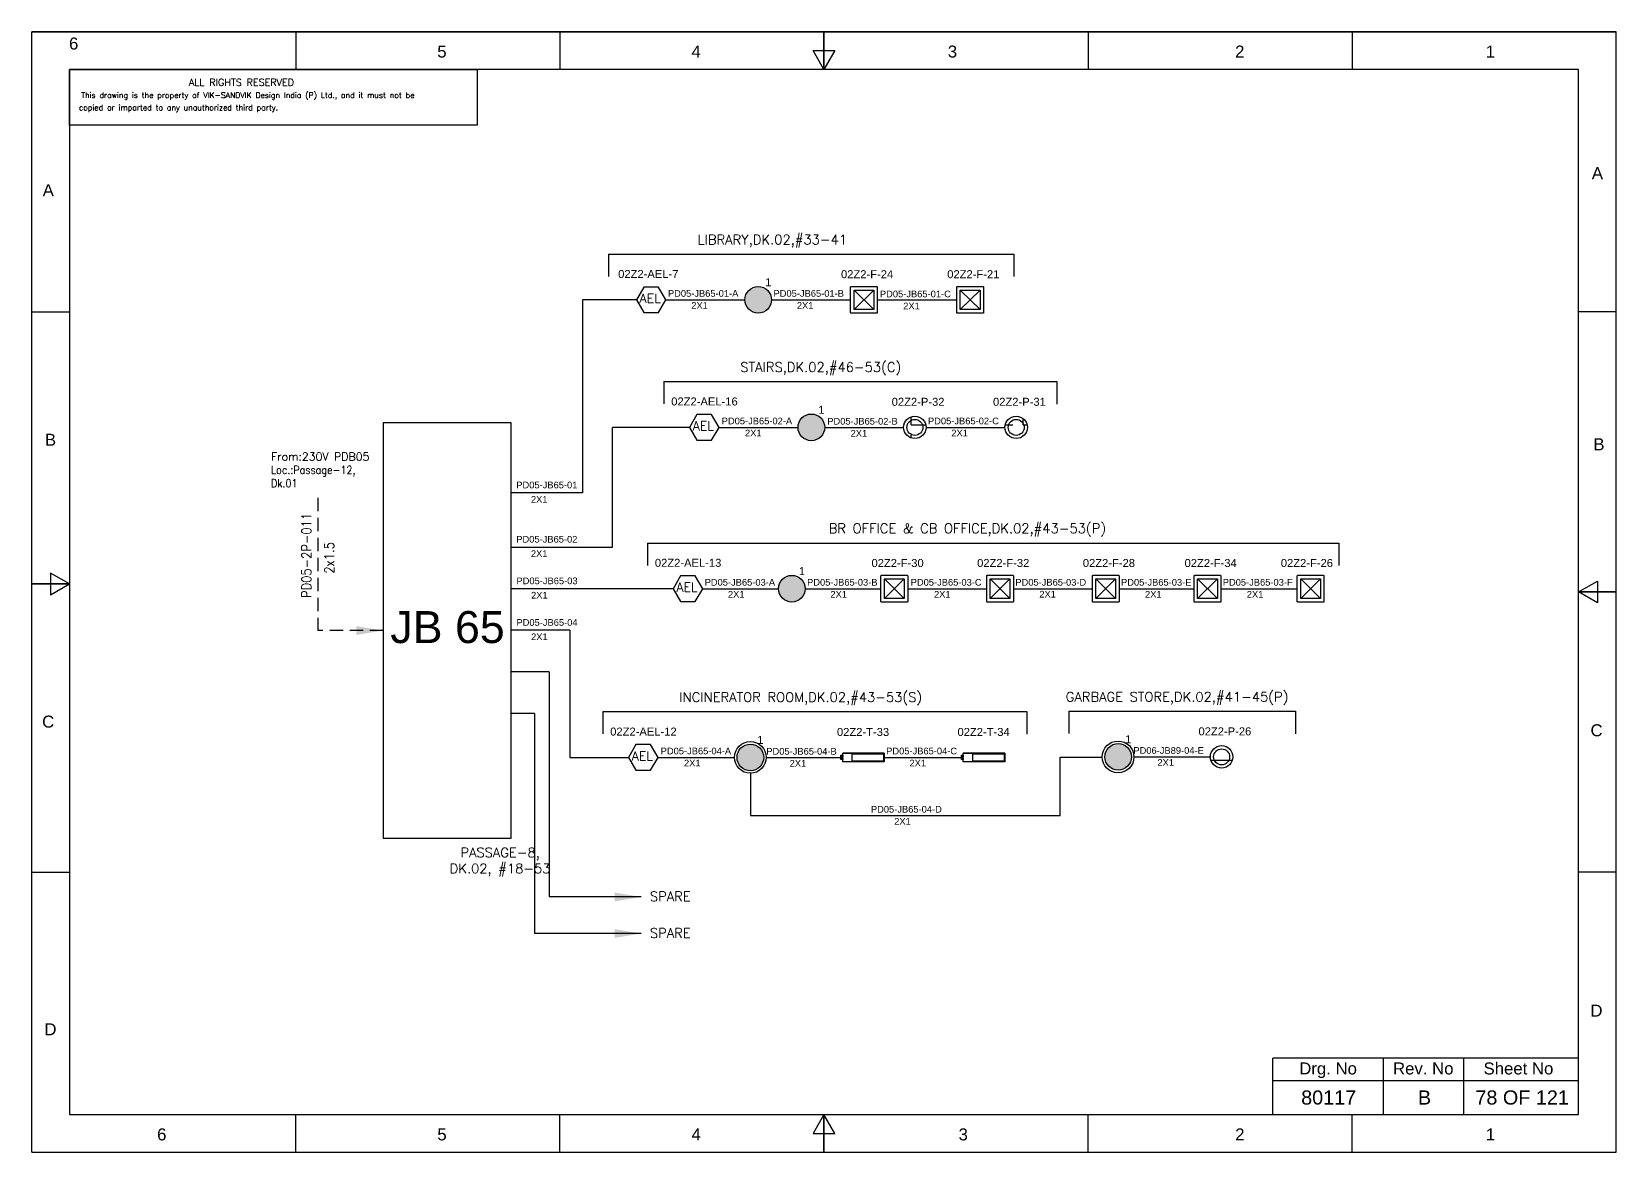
# Model space of a CAD drawing. Header units: inches. Extents: x -3311 to 1429, y -713 to 2436.
# Drawn here: x -11.2 to 285.8, y 659.9 to 870 of the extents above; entities that cross this region are included whole.
import ezdxf
from ezdxf.enums import TextEntityAlignment as Align

# ---------------------------------------------------------------- set-up
doc = ezdxf.new("R2010")
doc.units = ezdxf.units.IN
doc.linetypes.add('HIDDEN', pattern=[0.375, 0.25, -0.125])
doc.linetypes.add('SOLID', pattern=[0])
for name, color, linetype, lineweight in [('ELEC_TXT-025', 1, 'Continuous', 25), ('HEL-025', 1, 'Continuous', 25), ('HEL-035', 2, 'Continuous', 35)]:
    doc.layers.add(name, color=color, linetype=linetype, lineweight=lineweight)
doc.layers.add('Fmount', color=7, linetype='Continuous')
doc.layers.add('LINE', color=3, linetype='SOLID')
doc.styles.add('_NORMAL', font='arial.ttf')
doc.styles.add('ROMANS', font='simplex.shx', dxfattribs={"width": 0.88})
doc.styles.get("Standard").update_dxf_attribs({"font": 'arial.ttf'})
doc.dimstyles.get("Standard").update_dxf_attribs({"dimtxt": 0.18, "dimasz": 0.18, "dimexe": 0.18, "dimexo": 0.0625, "dimgap": 0.09, "dimtad": 0, "dimtih": 1, "dimtoh": 1, "dimdec": 4, "dimzin": 0, "dimdsep": 46, "dimtxsty": 'Standard', "dimcen": 0.09, "dimadec": 0, "dimazin": 0, "dimtfac": 1, "dimtdec": 4, "dimtofl": 0, "dimtmove": 0, "dimatfit": 3, "dimfxl": 1, "dimtolj": 1, "dimtzin": 0, "dimarcsym": 0})
pattern_1 = [(0, (0, 0), (0, 6.985), [5.08, -1.905]), (90, (0, 0), (-6.985, 4e-16), [5.08, -1.905])]

# ---------------------------------------------------------------- blocks, each defined once
blk = doc.blocks.new('fr')
at = {"color": 7, "linetype": 'Continuous'}
for p, q in [((33763.99, 4500.4), (33466.99, 4500.4)), ((33466.99, 4500.4), (33763.99, 4500.4)), ((33466.99, 4290.33), (33466.99, 4500.4)), ((33516.49, 4500.4), (33516.49, 4493.33)), ((33565.99, 4500.4), (33565.99, 4493.33)), ((33615.49, 4500.4), (33615.49, 4493.33)), ((33615.49, 4493.33), (33615.49, 4500.4)), ((33615.49, 4500.4), (33615.49, 4493.33)), ((33664.99, 4500.4), (33664.99, 4493.33)), ((33714.49, 4500.4), (33714.49, 4493.33)), ((33763.99, 4290.33), (33763.99, 4500.4)), ((33763.99, 4290.33), (33763.99, 4500.4)), ((33615.49, 4493.33), (33613.45, 4496.87)), ((33613.45, 4496.87), (33617.53, 4496.87)), ((33617.53, 4496.87), (33615.49, 4493.33)), ((33756.92, 4493.33), (33474.06, 4493.33)), ((33474.06, 4493.33), (33474.06, 4297.41)), ((33756.92, 4297.41), (33756.92, 4493.33)), ((33466.99, 4447.89), (33474.06, 4447.89)), ((33763.99, 4447.89), (33756.92, 4447.89)), ((33474.06, 4396.87), (33470.53, 4398.91)), ((33470.53, 4398.91), (33470.53, 4394.83)), ((33466.99, 4396.87), (33474.06, 4396.87)), ((33474.06, 4396.87), (33466.99, 4396.87)), ((33466.99, 4396.87), (33474.06, 4396.87)), ((33470.53, 4394.83), (33474.06, 4396.87)), ((33756.92, 4395.37), (33760.45, 4397.41)), ((33760.45, 4397.41), (33760.45, 4393.33)), ((33763.99, 4395.37), (33756.92, 4395.37)), ((33760.45, 4393.33), (33756.92, 4395.37)), ((33756.92, 4395.37), (33763.99, 4395.37)), ((33763.99, 4395.37), (33756.92, 4395.37)), ((33466.99, 4342.85), (33474.06, 4342.85)), ((33763.99, 4342.85), (33756.92, 4342.85)), ((33474.06, 4297.41), (33756.92, 4297.41)), ((33516.49, 4290.33), (33516.49, 4297.41)), ((33565.99, 4290.33), (33565.99, 4297.41)), ((33615.49, 4297.41), (33613.45, 4293.87)), ((33615.49, 4290.33), (33615.49, 4297.41)), ((33617.53, 4293.87), (33615.49, 4297.41)), ((33615.49, 4297.41), (33615.49, 4290.33)), ((33615.49, 4290.33), (33615.49, 4297.41)), ((33664.99, 4290.33), (33664.99, 4297.41)), ((33714.49, 4290.33), (33714.49, 4297.41)), ((33613.45, 4293.87), (33617.53, 4293.87)), ((33466.99, 4290.33), (33763.99, 4290.33)), ((33466.99, 4290.33), (33763.99, 4290.33))]:
    blk.add_line(p, q, dxfattribs=at)
at = {"color": 7, "style": '_NORMAL'}
for s, p in [('6', (33474.86, 4498.18)), ('5', (33543.88, 4496.68)), ('4', (33591.52, 4496.68)), ('3', (33639.57, 4496.68)), ('2', (33693.41, 4496.68)), ('1', (33740.39, 4496.68)), ('A', (33760.45, 4473.88)), ('A', (33470.1, 4470.68)), ('B', (33470.52, 4423.9)), ('B', (33760.74, 4423.06)), ('C', (33470.08, 4371.07)), ('C', (33760.29, 4369.44)), ('D', (33760.27, 4316.89)), ('D', (33470.51, 4313.39)), ('6', (33491.37, 4293.69)), ('5', (33543.89, 4293.69)), ('4', (33591.53, 4293.69)), ('3', (33641.59, 4293.69)), ('2', (33693.43, 4293.69)), ('1', (33740.41, 4293.69))]:
    blk.add_text(s, height=2.25, dxfattribs=at).set_placement(p, align=Align.MIDDLE_CENTER)
blk = doc.blocks.new('A$C4BAD7D21')
at = {"layer": 'HEL-025'}
blk.add_lwpolyline([(-34000, 0), (-34000, 2086), (-18714, 2086), (-18714, 0)], close=True, dxfattribs=at)
at = {"layer": 'HEL-025', "style": 'ROMANS'}
for s, p in [('This drawing is the property of VIK-SANDVIK Design India (P) Ltd., and it must not be', (-33558, 1016)), (' copied or imparted to any unauthorized third party.', (-33785, 550))]:
    blk.add_text(s, height=210, dxfattribs=at).set_placement(p)
at = {"layer": 'HEL-035', "style": 'ROMANS'}
blk.add_text('     ALL RIGHTS RESERVED', height=262.5, dxfattribs=at).set_placement((-30497, 1476))
blk = doc.blocks.new('LED FLUSH MOUNT')
for p, q in [((114818, 79432), (114604, 79219)), ((114604, 79432), (114818, 79219))]:
    blk.add_line(p, q)
blk.add_lwpolyline([(114572, 79470), (114850, 79470, -0.414214), (114856, 79464), (114856, 79186, -0.414214), (114850, 79180), (114572, 79180, -0.414214), (114566, 79186), (114566, 79464, -0.414214)], format="xyb", close=True)
blk.add_lwpolyline([(114604, 79432), (114818, 79432), (114818, 79219), (114604, 79219)], close=True)
blk = doc.blocks.new('LED Flush Mounted Light 22W')
blk.add_blockref('LED FLUSH MOUNT', (0, 0))
at = {"style": 'ROMANS', "width": 0.7}
blk.add_attdef('TAG_NO.:', (113905, 79579), '', height=250, dxfattribs=at)
blk = doc.blocks.new('AEL')
at = {"color": 4}
blk.add_lwpolyline([(989.98, -190.09), (992.75, -190.09), (994.14, -187.69), (992.75, -185.28), (989.98, -185.28), (988.59, -187.69)], close=True, dxfattribs=at)
at = {"color": 4, "style": 'ROMANS'}
blk.add_text('AEL', height=1.725, dxfattribs=at).set_placement((989.2, -188.27))
blk = doc.blocks.new('AEL_L')
blk.add_blockref('AEL', (0, 0))
blk.add_attdef('TAG_NO', (986.55, -183.59), '', height=1.5)
blk = doc.blocks.new('FIXED_KEY_SWITCH')
h = blk.add_hatch(color=1)
h.dxf.hatch_style = 1
edge = h.paths.add_edge_path()
edge.add_arc((848.13, 1737.46), 2.5, 0, 360)
at = {"color": 1}
blk.add_circle((848.13, 1737.46), 2.5, dxfattribs=at)
at = {"color": 7, "insert": (849.44, 1741.5), "char_height": 1.5, "attachment_point": 1, "style": '_NORMAL'}
blk.add_mtext_dynamic_manual_height_columns('1', width=1.5, gutter_width=7.5, heights=[0], dxfattribs=at)
blk = doc.blocks.new('SWT')
blk.add_blockref('FIXED_KEY_SWITCH', (0, 0))
blk.add_attdef('TAG_NO', (844.55, 1741.11), '', height=1.5)
blk = doc.blocks.new('2A')
at = {"color": 7, "lineweight": -3, "ltscale": 2.5}
blk.add_line((790.02, 1997.62, -0.03), (782.23, 1997.62, -0.03), dxfattribs=at)
at = {"color": 7, "lineweight": -3, "ltscale": 2.5, "elevation": -0.03}
for points in [[(781.91, 1997.21), (782.23, 1997.21), (782.23, 1996.94), (781.91, 1996.94)], [(781.91, 1996.7), (782.23, 1996.7), (782.23, 1996.44), (781.91, 1996.44)], [(782.23, 1997.62), (790.02, 1997.62), (790.02, 1996.02), (782.23, 1996.02)], [(784.03, 1997.5), (789.88, 1997.5), (789.88, 1996.14), (784.03, 1996.14)]]:
    blk.add_lwpolyline(points, close=True, dxfattribs=at)
blk = doc.blocks.new('LED TUBE LIGHT 30W')
blk.add_blockref('2A', (179.91, -357.89))
blk.add_attdef('TAG_NO.', (962.52, 1642.97), '', height=1.5)
blk = doc.blocks.new('1')
h = blk.add_hatch()
h.set_pattern_fill('ANGLE', color=6)
h.set_pattern_definition(pattern_1)
h.paths.add_polyline_path([(303.23, 2044.43, 1), (306.22, 2044.43, 1)], flags=0)
h.paths.add_polyline_path([(302.63, 2044.43, 1), (306.83, 2044.43, 1)])
h.paths.add_polyline_path([(306.22, 2044.43, -1), (303.23, 2044.43, -1)], flags=16)
h = blk.add_hatch()
h.set_pattern_fill('ANGLE', color=6)
h.set_pattern_definition(pattern_1)
h.paths.add_polyline_path([(303.23, 2044.43, 1), (306.22, 2044.43, 1)])
at = {"color": 6}
for radius in [2.1, 1.5]:
    blk.add_circle((304.73, 2044.43), radius, dxfattribs=at)
blk = doc.blocks.new('LED PENDENT LIGHT 15W')
blk.add_blockref('1', (0, 0))
blk.add_attdef('TAG_NO', (301.63, 2048.1), '', height=1.5)

msp = doc.modelspace()

# ---------------------------------------------------------------- linework, layer by layer
for p, q in [((96.92, 828.29, -0.05), (172.88, 828.29, -0.05)), ((92.09, 819.75), (92.09, 783.57)), ((102.16, 819.75), (92.09, 819.75)), ((107.32, 804.43, -0.05), (180.94, 804.43, -0.05)), ((97.67, 773.4), (97.67, 795.84)), ((104.27, 774.15, -0.05), (233.82, 774.15, -0.05)), ((109.04, 765.6), (78.69, 765.6)), ((89.7, 757.8), (78.69, 757.8)), ((89.7, 757.8), (89.7, 733.96)), ((85.82, 750), (78.69, 750)), ((85.82, 750), (85.82, 707.81)), ((95.89, 742.56, -0.05), (175.33, 742.56, -0.05)), ((183.2, 742.63, -0.05), (225.73, 742.63, -0.05)), ((83.1, 742.2), (78.69, 742.2)), ((83.1, 742.2), (83.1, 700.95)), ((181.57, 723.05), (181.57, 734.04)), ((123.53, 730.99), (123.53, 723.05))]:
    msp.add_line(p, q)
at = {"color": 7, "linetype": 'Continuous'}
for p, q in [((278.76, 677.61), (221.44, 677.61)), ((221.44, 667.01), (221.44, 677.61)), ((242.21, 667.01), (242.21, 677.61)), ((257.23, 667.01), (257.23, 677.61)), ((221.44, 673.43), (278.76, 673.43))]:
    msp.add_line(p, q, dxfattribs=at)
msp.add_lwpolyline([(78.69, 796.7), (54.68, 796.7), (54.68, 718.8), (78.69, 718.8)], close=True)
at = {"linetype": 'HIDDEN', "ltscale": 10}
msp.add_lwpolyline([(42.48, 782.63), (42.48, 757.75)], dxfattribs=at)
at = {"layer": 'LINE', "color": 0}
for p, q in [((96.92, 828.29, -0.05), (96.92, 824.11, -0.05)), ((172.88, 828.29, -0.05), (172.88, 824.11, -0.05)), ((107.72, 819.75), (122.51, 819.75)), ((127.51, 819.75), (142.31, 819.75)), ((147.32, 819.75), (162.22, 819.75)), ((107.32, 804.43, -0.05), (107.32, 800.24, -0.05)), ((180.94, 804.43, -0.05), (180.94, 800.2, -0.05)), ((117.66, 795.84), (132.46, 795.84)), ((137.46, 795.84), (152.26, 795.84)), ((156.46, 795.84), (171.25, 795.84)), ((92.09, 783.57), (78.69, 783.57)), ((78.69, 773.4), (97.67, 773.4)), ((104.27, 774.15, -0.05), (104.27, 769.96, -0.05)), ((233.82, 774.15, -0.05), (233.82, 769.96, -0.05)), ((114.6, 765.6), (128.8, 765.6)), ((133.8, 765.6), (148.01, 765.6)), ((153.02, 765.6), (167.82, 765.6)), ((172.83, 765.6), (187.63, 765.6)), ((192.64, 765.6), (206.69, 765.6)), ((211.71, 765.6), (226.02, 765.6)), ((95.89, 742.56, -0.05), (95.89, 738.37, -0.05)), ((175.33, 742.56, -0.05), (175.33, 738.32, -0.05)), ((183.2, 742.63, -0.05), (183.2, 738.44, -0.05)), ((225.73, 742.63, -0.05), (225.73, 738.4, -0.05)), ((89.7, 733.96), (100.68, 733.96)), ((106.23, 733.96), (120.55, 733.96)), ((126.5, 733.96), (140.82, 733.96)), ((148.62, 733.96), (163.42, 733.96)), ((181.57, 734.04), (189.49, 734.04)), ((195.44, 734.07), (209.76, 734.07)), ((123.53, 723.05), (181.57, 723.05))]:
    msp.add_line(p, q, dxfattribs=at)
at = {"layer": 'LINE', "color": 7}
msp.add_line((112.11, 795.84), (97.67, 795.84), dxfattribs=at)
at = {"layer": 'LINE', "color": 0}
for centre in [(123.53, 733.96), (192.46, 734.07)]:
    msp.add_circle(centre, 2.97, dxfattribs=at)

# ---------------------------------------------------------------- block references
for name, p in [('fr', (-33478.16, -3630.39)), ('SWT', (-723.12, -917.71)), ('SWT', (-713.17, -941.62)), ('SWT', (-716.83, -971.86)), ('SWT', (-724.6, -1003.49)), ('SWT', (-655.67, -1003.39))]:
    msp.add_blockref(name, p)
ref = msp.add_blockref('AEL_L', (-886.43, 1007.43))
ref.add_attrib('TAG_NO', '02Z2-AEL-7', (98.75, 823.84), dxfattribs={"color": 4, "height": 1.5})
ref = msp.add_blockref('AEL_L', (-876.48, 983.53))
ref.add_attrib('TAG_NO', '02Z2-AEL-16', (108.7, 799.94), dxfattribs={"color": 4, "height": 1.5})
ref = msp.add_blockref('LED PENDENT LIGHT 15W', (-150.37, -1248.59))
ref.add_attrib('TAG_NO', '02Z2-P-32', (150.02, 799.88), dxfattribs={"height": 1.5})
ref = msp.add_blockref('LED PENDENT LIGHT 15W', (-131.38, -1248.59))
ref.add_attrib('TAG_NO', '02Z2-P-31', (169.01, 799.88), dxfattribs={"height": 1.5})
ref = msp.add_blockref('AEL_L', (-879.54, 953.29))
ref.add_attrib('TAG_NO', '02Z2-AEL-13', (105.63, 769.7), dxfattribs={"color": 4, "height": 1.5})
ref = msp.add_blockref('AEL_L', (-887.91, 921.65))
ref.add_attrib('TAG_NO', '02Z2-AEL-12', (97.26, 738.06), dxfattribs={"color": 4, "height": 1.5})
ref = msp.add_blockref('LED PENDENT LIGHT 15W', (-92.87, -1310.36))
ref.add_attrib('TAG_NO', '02Z2-P-26', (207.52, 738.1), dxfattribs={"height": 1.5})
ref = msp.add_blockref('LED TUBE LIGHT 30W', (-821.31, -904.96, 0.03))
ref.add_attrib('TAG_NO.', '02Z2-T-33', (139.76, 737.99, 0.03), dxfattribs={"height": 1.5})
ref = msp.add_blockref('LED TUBE LIGHT 30W', (-798.72, -904.96, 0.03))
ref.add_attrib('TAG_NO.', '02Z2-T-34', (162.35, 737.99, 0.03), dxfattribs={"height": 1.5})
at = {"layer": 'ELEC_TXT-025', "color": 0, "xscale": 0.005, "yscale": 0.005, "zscale": 0.005}
msp.add_blockref('A$C4BAD7D21', (165.9, 852.51), dxfattribs=at)
at = {"layer": 'Fmount'}
ref = msp.add_blockref('LED Flush Mounted Light 22W', (-1837.39, -551), dxfattribs=dict(at, xscale=0.01728, yscale=0.01728, zscale=0.01728))
ref.add_attrib('TAG_NO.:', '02Z2-F-24', dxfattribs={"layer": '0', "height": 1.5}).set_placement((140.52, 823.35), align=Align.BOTTOM_LEFT)
ref = msp.add_blockref('LED Flush Mounted Light 22W', (-1817.48, -551), dxfattribs=dict(at, xscale=0.01728, yscale=0.01728, zscale=0.01728))
ref.add_attrib('TAG_NO.:', '02Z2-F-21', dxfattribs={"layer": '0', "height": 1.5}).set_placement((160.43, 823.35), align=Align.BOTTOM_LEFT)
ref = msp.add_blockref('LED Flush Mounted Light 22W', (-1831.69, -605.14), dxfattribs=dict(at, xscale=0.01728, yscale=0.01728, zscale=0.01728))
ref.add_attrib('TAG_NO.:', '02Z2-F-30', dxfattribs={"layer": '0', "height": 1.5}).set_placement((146.23, 769.21), align=Align.BOTTOM_LEFT)
ref = msp.add_blockref('LED Flush Mounted Light 22W', (-1811.88, -605.14), dxfattribs=dict(at, xscale=0.01728, yscale=0.01728, zscale=0.01728))
ref.add_attrib('TAG_NO.:', '02Z2-F-32', dxfattribs={"layer": '0', "height": 1.5}).set_placement((166.03, 769.21), align=Align.BOTTOM_LEFT)
ref = msp.add_blockref('LED Flush Mounted Light 22W', (-1792.07, -605.14), dxfattribs=dict(at, xscale=0.01728, yscale=0.01728, zscale=0.01728))
ref.add_attrib('TAG_NO.:', '02Z2-F-28', dxfattribs={"layer": '0', "height": 1.5}).set_placement((185.84, 769.21), align=Align.BOTTOM_LEFT)
ref = msp.add_blockref('LED Flush Mounted Light 22W', (-1773, -605.14), dxfattribs=dict(at, xscale=0.01728, yscale=0.01728, zscale=0.01728))
ref.add_attrib('TAG_NO.:', '02Z2-F-34', dxfattribs={"layer": '0', "height": 1.5}).set_placement((204.91, 769.21), align=Align.BOTTOM_LEFT)
ref = msp.add_blockref('LED Flush Mounted Light 22W', (-1753.68, -605.14), dxfattribs=dict(at, xscale=0.01728, yscale=0.01728, zscale=0.01728))
ref.add_attrib('TAG_NO.:', '02Z2-F-26', dxfattribs={"layer": '0', "height": 1.5}).set_placement((222.95, 769.21), align=Align.BOTTOM_LEFT)

# ---------------------------------------------------------------- texts
at = {"color": 7}
for s, p in [('PD05-JB65-01-A', (108.08, 820.32, -0.03)), ('PD05-JB65-01-B', (127.87, 820.32, -0.03)), ('PD05-JB65-01-C', (147.81, 820.22)), ('2X1', (112.45, 818.06)), ('2X1', (132.24, 818.06)), ('2X1', (152.18, 817.97)), ('PD05-JB65-02-A', (118.16, 796.41)), ('PD05-JB65-02-B', (137.95, 796.36, -0.03)), ('PD05-JB65-02-C', (156.82, 796.41, -0.03)), ('2X1', (122.53, 794.16)), ('2X1', (142.32, 794.1, -0.03)), ('2X1', (161.19, 794.16)), ('PD05-JB65-01', (79.66, 784.41)), ('2X1', (82.4, 781.72)), ('PD05-JB65-02', (79.66, 774.24)), ('2X1', (82.4, 771.55)), ('PD05-JB65-03', (79.69, 766.44)), ('PD05-JB65-03-A', (114.96, 766.17, -0.03)), ('PD05-JB65-03-B', (134.16, 766.17, -0.03)), ('PD05-JB65-03-C', (153.58, 766.17, -0.03)), ('PD05-JB65-03-D', (173.19, 766.17, -0.03)), ('PD05-JB65-03-E', (193, 766.17, -0.03)), ('PD05-JB65-03-F', (212.07, 766.17, -0.03)), ('2X1', (82.43, 763.75)), ('2X1', (119.33, 763.92)), ('2X1', (138.53, 763.92)), ('2X1', (157.95, 763.92)), ('2X1', (177.69, 763.94)), ('2X1', (197.5, 763.92)), ('2X1', (216.57, 763.92)), ('PD05-JB65-04', (79.69, 758.64)), ('2X1', (82.43, 755.95)), ('PD05-JB65-04-A', (106.72, 734.54)), ('PD05-JB65-04-B', (126.52, 734.48, -0.03)), ('PD05-JB65-04-C', (148.98, 734.54, -0.03)), ('PD06-JB89-04-E', (195.32, 734.64, -0.03)), ('2X1', (199.82, 732.39)), ('2X1', (111.09, 732.28)), ('2X1', (130.89, 732.23, -0.03)), ('2X1', (153.35, 732.28)), ('PD05-JB65-04-D', (146.12, 723.62, -0.03)), ('2X1', (150.49, 721.36))]:
    msp.add_text(s, height=1.25, dxfattribs=at).set_placement(p)
at = {"color": 7, "lineweight": 30}
msp.add_text('JB 65 ', height=6, dxfattribs=at).set_placement((67.94, 758.4), align=Align.MIDDLE_CENTER)
at = {"color": 7}
for s, height, p in [('Drg. No', 2.246, (231.81, 675.66)), ('Rev. No', 2.246, (249.65, 675.66)), ('Sheet No', 2.246, (267.49, 675.66)), ('80117', 2.653, (231.92, 670.22)), ('B', 2.65, (249.89, 670.22)), ('78 OF 121', 2.653, (268.18, 670.22))]:
    msp.add_text(s, height=height, dxfattribs=at).set_placement(p, align=Align.MIDDLE_CENTER)
at = {"color": 7, "char_height": 1.8, "attachment_point": 1, "style": '_NORMAL'}
for s, insert, width in [('{\\Fromans|c0;\\C2;LIBRARY,DK.02,#33-41}', (113.65, 831.94, 0.22), 74.1776), ('{\\Fromans|c0;\\C2;STAIRS,DK.02,#46-53(C)}', (121.65, 808.03, 0.22), 74.1776), ('{\\Fromans|c0;\\C2;BR OFFICE & CB OFFICE,DK.02,#43-53(P)}', (138.21, 777.81, 0.22), 107.6365), ('{\\Fromans|c0;\\C2;INCINERATOR ROOM,DK.02,#43-53(S)}', (110.22, 746.16, 0.22), 74.1776), ('{\\Fromans|c0;\\C2;GARBAGE STORE,DK.02,#41-45(P)}', (182.64, 746.23, 0.22), 74.1776), ('{\\Fromans|c0;\\C2;SPARE}', (104.69, 708.81), 8.1658), ('{\\Fromans|c0;\\C2;SPARE}', (104.69, 701.95), 8.1658)]:
    msp.add_mtext(s, dxfattribs=dict(at, insert=insert, width=width))
at = {"color": 7, "insert": (33.68, 791.11), "char_height": 1.5, "width": 36.8884, "attachment_point": 1}
msp.add_mtext('{\\Fromans|c0;\\C2;From:230V PDB05 \\P\\Fsimplex|c0;\\W0.88;Loc.:Passage-12,      \\PDk.01}', dxfattribs=at)
at = {"color": 7, "insert": (39.43, 763.85), "char_height": 1.8, "width": 17.1296, "attachment_point": 1, "rotation": 90, "style": '_NORMAL'}
msp.add_mtext('{\\Fromans|c0;\\W0.88;PD05-2P-011}', dxfattribs=at)
at = {"color": 7, "insert": (43.7, 768.41), "char_height": 1.8, "attachment_point": 1, "rotation": 90, "style": '_NORMAL'}
msp.add_mtext('{\\Fsimplex|c0;\\W0.88;2x1.5}', dxfattribs=at)
at = {"color": 7, "insert": (67.17, 717.04), "char_height": 1.8, "attachment_point": 1, "style": '_NORMAL'}
msp.add_mtext('\\pxqc;{\\Fromans|c0;\\C2;PASSAGE-8, \\PDK.02, #18-53}', dxfattribs=at)

# ---------------------------------------------------------------- leaders
at = {"linetype": 'HIDDEN', "ltscale": 10}
msp.add_leader([(54.68, 757.75), (42.48, 757.75)], dimstyle='Standard', override={"dimasz": 5, "dimarcsym": 1}, dxfattribs=at)
for points in [[(103.07, 707.81), (85.82, 707.81)], [(103.07, 700.95), (83.1, 700.95)]]:
    msp.add_leader(points, dimstyle='Standard', override={"dimasz": 5, "dimarcsym": 1})

doc.saveas('drawing.dxf')
